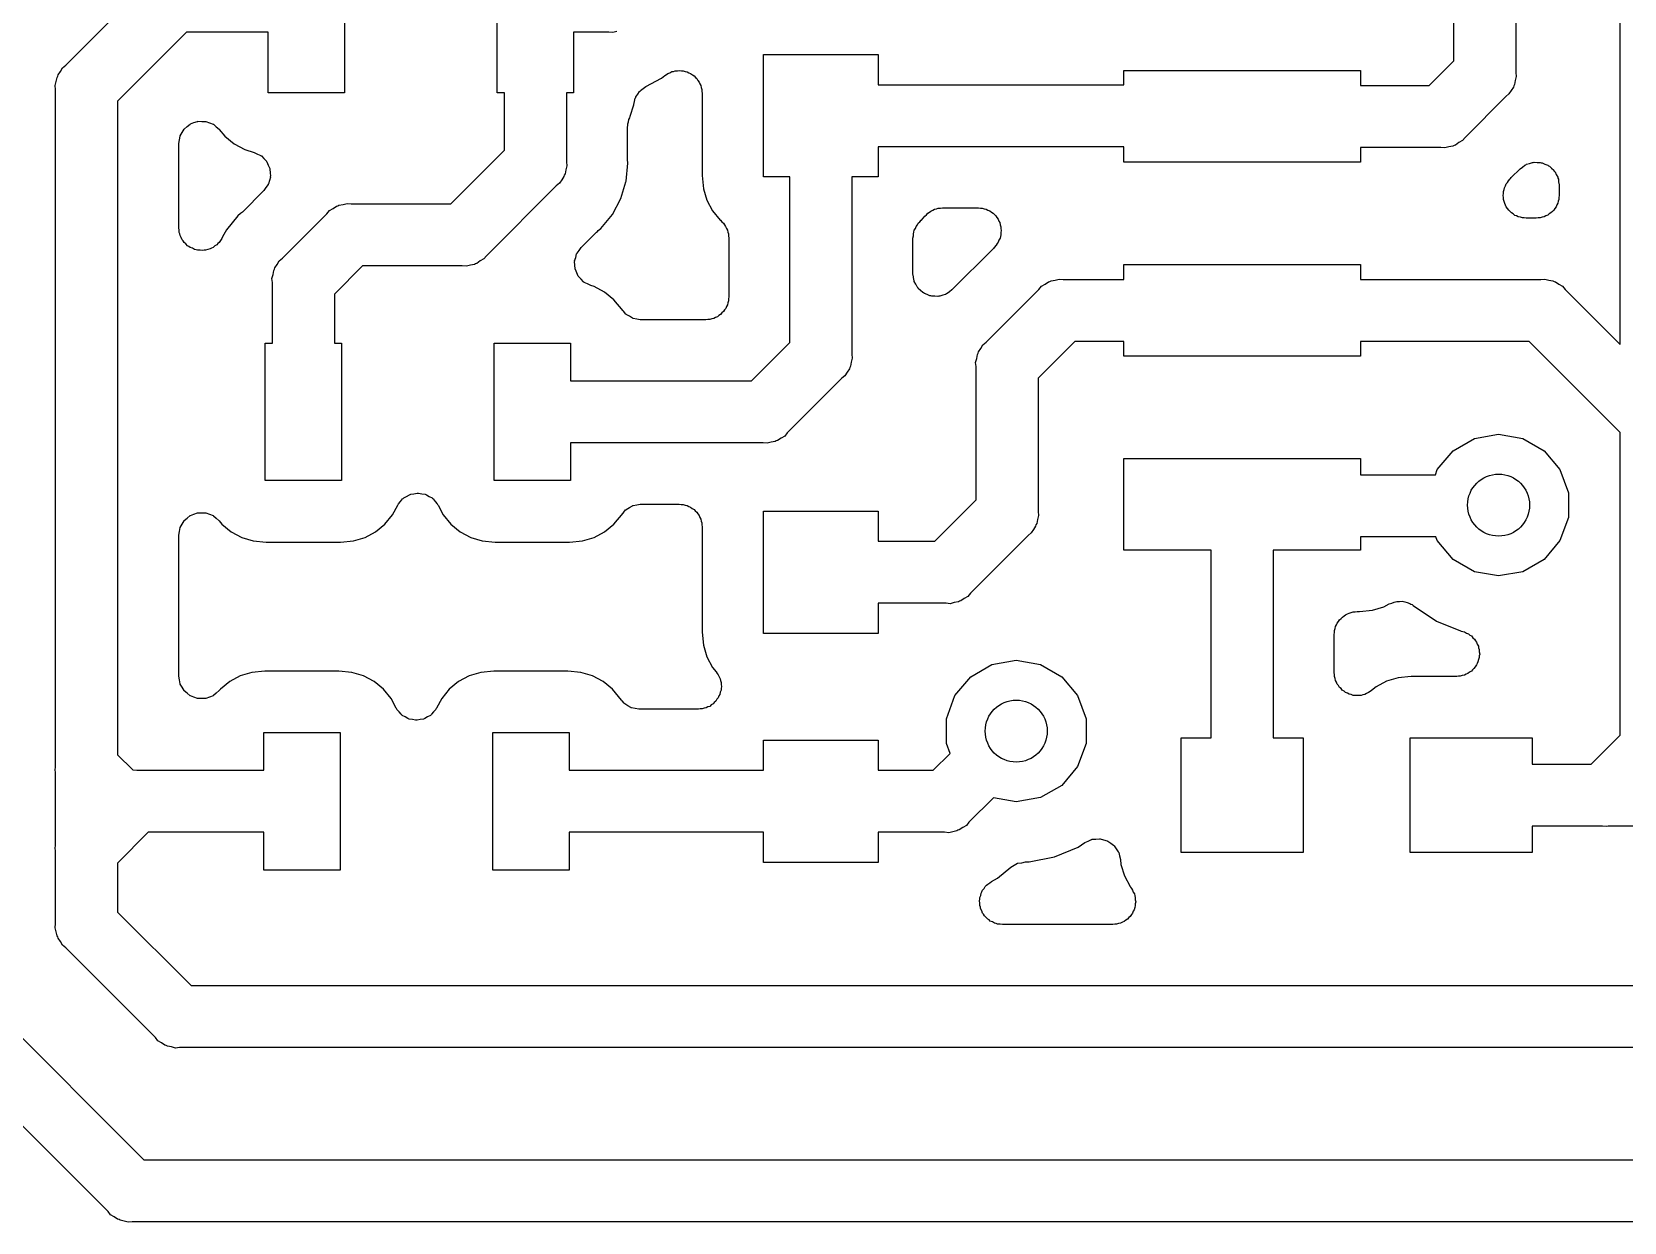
# Model space of a CAD drawing. Extents: x 91 to 190.2, y -113.9 to -59.9.
# Drawn here: x 146.44 to 156.87, y -104.11 to -96.31 of the extents above; entities that cross this region are included whole.
import ezdxf

# ---------------------------------------------------------------- set-up
doc = ezdxf.new("R2010")
doc.units = 0
doc.header["$MEASUREMENT"] = 0
doc.layers.add('BLACK', color=7, linetype='CONTINUOUS')

msp = doc.modelspace()

# ---------------------------------------------------------------- linework, layer by layer
at = {"layer": 'BLACK', "linetype": 'CONTINUOUS'}
for p, q in [((155.757, -96.5008), (155.757, -94.25)), ((156.163, -94.25), (156.163, -96.5761)), ((156.847, -98.3594), (156.847, -94.7389)), ((148.49, -95.81), (148.49, -96.71)), ((149.49, -96.71), (149.49, -95.81)), ((146.663, -96.53), (147.22, -95.9726)), ((147.454, -96.3132), (147.003, -96.7642)), ((147.99, -96.3132), (147.454, -96.3132)), ((147.99, -96.71), (147.99, -96.3132)), ((150.221, -96.3132), (149.99, -96.3132)), ((149.99, -96.3132), (149.99, -96.71)), ((150.248, -96.3155), (150.221, -96.3132)), ((150.274, -96.3086), (150.248, -96.3155)), ((151.235, -97.26), (151.235, -96.46)), ((151.235, -96.46), (151.985, -96.46)), ((151.985, -96.46), (151.985, -96.6568)), ((146.611, -96.6016), (146.613, -96.5928)), ((146.613, -96.5928), (146.628, -96.5707)), ((146.628, -96.5707), (146.642, -96.5474)), ((146.642, -96.5474), (146.663, -96.53)), ((150.587, -96.5972), (150.598, -96.5912)), ((150.598, -96.5912), (150.607, -96.5832)), ((150.607, -96.5832), (150.62, -96.5785)), ((150.62, -96.5785), (150.633, -96.5716)), ((150.633, -96.5716), (150.645, -96.5696)), ((150.645, -96.5696), (150.656, -96.5654)), ((150.656, -96.5654), (150.67, -96.5654)), ((150.67, -96.5654), (150.684, -96.5632)), ((150.684, -96.5632), (150.696, -96.5654)), ((150.696, -96.5654), (150.708, -96.5654)), ((150.708, -96.5654), (150.721, -96.5702)), ((150.721, -96.5702), (150.735, -96.5728)), ((150.735, -96.5728), (150.746, -96.579)), ((150.746, -96.579), (150.757, -96.5832)), ((150.757, -96.5832), (150.768, -96.5922)), ((150.768, -96.5922), (150.78, -96.5993)), ((153.595, -96.6568), (153.595, -96.565)), ((153.595, -96.565), (155.145, -96.565)), ((155.145, -96.565), (155.145, -96.6618)), ((155.596, -96.6618), (155.757, -96.5008)), ((156.163, -96.5761), (156.166, -96.603)), ((146.594, -96.662), (146.601, -96.636)), ((146.597, -96.6889), (146.594, -96.662)), ((146.597, -101.112), (146.597, -96.6889)), ((146.601, -96.636), (146.606, -96.6094)), ((146.606, -96.6094), (146.611, -96.6016)), ((150.422, -96.7016), (150.426, -96.6986)), ((150.426, -96.6986), (150.429, -96.6945)), ((150.429, -96.6945), (150.446, -96.6826)), ((150.446, -96.6826), (150.463, -96.6695)), ((150.463, -96.6695), (150.567, -96.614)), ((150.567, -96.614), (150.587, -96.5972)), ((150.78, -96.5993), (150.788, -96.6088)), ((150.788, -96.6088), (150.797, -96.6167)), ((150.797, -96.6167), (150.804, -96.6288)), ((150.804, -96.6288), (150.813, -96.6396)), ((150.813, -96.6396), (150.817, -96.6512)), ((150.817, -96.6512), (150.823, -96.6618)), ((150.823, -96.6618), (150.826, -96.6756)), ((150.826, -96.6756), (150.83, -96.6887)), ((150.83, -96.6887), (150.83, -96.701)), ((151.985, -96.6568), (153.595, -96.6568)), ((155.145, -96.6618), (155.596, -96.6618)), ((156.132, -96.6943), (156.118, -96.7176)), ((156.147, -96.6722), (156.132, -96.6943)), ((156.149, -96.6634), (156.147, -96.6722)), ((156.154, -96.6556), (156.149, -96.6634)), ((156.159, -96.629), (156.154, -96.6556)), ((156.166, -96.603), (156.159, -96.629)), ((147.003, -96.7642), (147.003, -101.046)), ((148.49, -96.71), (147.99, -96.71)), ((149.537, -96.71), (149.49, -96.71)), ((149.537, -97.0858), (149.537, -96.71)), ((149.99, -96.71), (149.943, -96.71)), ((149.943, -96.71), (149.943, -97.1611)), ((150.361, -96.8638), (150.384, -96.7884)), ((150.384, -96.7871), (150.39, -96.7666)), ((150.384, -96.7884), (150.384, -96.7871)), ((150.39, -96.7666), (150.394, -96.7459)), ((150.394, -96.7459), (150.397, -96.7417)), ((150.397, -96.7417), (150.398, -96.7369)), ((150.398, -96.7369), (150.411, -96.7196)), ((150.411, -96.7196), (150.422, -96.7016)), ((150.83, -96.701), (150.832, -96.7131)), ((150.832, -96.7131), (150.832, -97.2526)), ((156.097, -96.7349), (155.83, -97.0024)), ((156.118, -96.7176), (156.097, -96.7349)), ((147.48, -96.914), (147.503, -96.9056)), ((147.503, -96.9056), (147.527, -96.897)), ((147.527, -96.897), (147.528, -96.897)), ((147.528, -96.897), (147.529, -96.8967)), ((147.529, -96.8967), (147.554, -96.897)), ((147.554, -96.897), (147.579, -96.897)), ((147.579, -96.897), (147.58, -96.8973)), ((147.58, -96.8973), (147.581, -96.8973)), ((147.581, -96.8973), (147.604, -96.9062)), ((147.604, -96.9062), (147.628, -96.9148)), ((150.345, -96.9141), (150.35, -96.8993)), ((150.35, -96.8993), (150.352, -96.884)), ((150.352, -96.884), (150.358, -96.8748)), ((150.358, -96.8748), (150.361, -96.8646)), ((150.361, -96.8646), (150.361, -96.8638)), ((147.408, -97.0183), (147.412, -96.9934)), ((147.412, -96.9934), (147.413, -96.9927)), ((147.413, -96.9919), (147.426, -96.9702)), ((147.413, -96.9927), (147.413, -96.9919)), ((147.426, -96.9702), (147.438, -96.9483)), ((147.438, -96.9483), (147.439, -96.9478)), ((147.439, -96.9471), (147.459, -96.9311)), ((147.439, -96.9478), (147.439, -96.9471)), ((147.459, -96.9311), (147.478, -96.9148)), ((147.478, -96.9148), (147.479, -96.9145)), ((147.479, -96.9145), (147.48, -96.914)), ((147.628, -96.9148), (147.629, -96.9154)), ((147.629, -96.9154), (147.63, -96.9156)), ((147.63, -96.9156), (147.649, -96.9321)), ((147.649, -96.9321), (147.668, -96.9483)), ((147.668, -96.9483), (147.669, -96.949)), ((147.669, -96.949), (147.669, -96.9496)), ((147.669, -96.9496), (147.706, -96.9942)), ((147.706, -96.9942), (147.767, -97.0442)), ((150.343, -96.9353), (150.345, -96.9248)), ((150.343, -97.133), (150.343, -96.9353)), ((150.345, -96.9248), (150.345, -96.9141)), ((155.83, -97.0024), (155.813, -97.0231)), ((147.403, -97.0431), (147.408, -97.0183)), ((147.403, -97.0439), (147.403, -97.0431)), ((147.403, -97.0447), (147.403, -97.0439)), ((147.403, -97.5933), (147.403, -97.0447)), ((147.767, -97.0442), (147.836, -97.0813)), ((147.836, -97.0813), (147.898, -97.1002)), ((147.898, -97.1002), (147.919, -97.1109)), ((147.919, -97.1109), (147.941, -97.1208)), ((149.186, -97.4368), (149.537, -97.0858)), ((153.595, -97.0632), (151.985, -97.0632)), ((151.985, -97.0632), (151.985, -97.26)), ((153.595, -97.165), (153.595, -97.0632)), ((155.671, -97.0682), (155.145, -97.0682)), ((155.145, -97.0682), (155.145, -97.165)), ((155.698, -97.0705), (155.671, -97.0682)), ((155.724, -97.0636), (155.698, -97.0705)), ((155.751, -97.0589), (155.724, -97.0636)), ((155.758, -97.0544), (155.751, -97.0589)), ((155.767, -97.052), (155.758, -97.0544)), ((155.789, -97.0365), (155.767, -97.052)), ((155.813, -97.0231), (155.789, -97.0365)), ((147.941, -97.1208), (147.942, -97.1226)), ((147.942, -97.1226), (147.945, -97.1237)), ((147.945, -97.1237), (147.961, -97.141)), ((147.961, -97.141), (147.978, -97.1577)), ((147.978, -97.1577), (147.979, -97.1599)), ((147.979, -97.1599), (147.98, -97.1617)), ((147.98, -97.1617), (147.99, -97.1835)), ((147.99, -97.1835), (148, -97.2049)), ((148, -97.2049), (148, -97.2074)), ((148, -97.2074), (148.001, -97.2096)), ((148.001, -97.2096), (148.002, -97.2332)), ((149.939, -97.214), (149.934, -97.2406)), ((149.946, -97.188), (149.939, -97.214)), ((149.943, -97.1611), (149.946, -97.188)), ((150.334, -97.2882), (150.346, -97.17)), ((150.344, -97.1403), (150.343, -97.133)), ((150.344, -97.1477), (150.344, -97.1403)), ((150.346, -97.17), (150.344, -97.1477)), ((155.145, -97.165), (153.595, -97.165)), ((156.133, -97.2654), (156.191, -97.2073)), ((156.191, -97.2073), (156.207, -97.1961)), ((156.207, -97.1961), (156.222, -97.1835)), ((156.222, -97.1835), (156.228, -97.1812)), ((156.228, -97.1812), (156.233, -97.1774)), ((156.233, -97.1774), (156.252, -97.1724)), ((156.252, -97.1724), (156.271, -97.1657)), ((156.271, -97.1657), (156.277, -97.1657)), ((156.277, -97.1657), (156.284, -97.164)), ((156.284, -97.164), (156.303, -97.1657)), ((156.303, -97.1657), (156.323, -97.1657)), ((156.323, -97.1657), (156.329, -97.1679)), ((156.329, -97.1679), (156.336, -97.1685)), ((156.336, -97.1685), (156.353, -97.1768)), ((156.353, -97.1768), (156.372, -97.1835)), ((156.372, -97.1835), (156.377, -97.1877)), ((156.377, -97.1877), (156.383, -97.1905)), ((156.383, -97.1905), (156.397, -97.2044)), ((156.397, -97.2044), (156.412, -97.217)), ((156.412, -97.217), (156.415, -97.2227)), ((147.989, -97.3115), (147.974, -97.3304)), ((147.991, -97.3071), (147.989, -97.3091)), ((147.989, -97.3091), (147.989, -97.3115)), ((147.997, -97.2843), (147.991, -97.3071)), ((148.004, -97.2617), (147.997, -97.2843)), ((148.002, -97.2332), (148.004, -97.2568)), ((148.004, -97.2568), (148.003, -97.2592)), ((148.003, -97.2592), (148.004, -97.2617)), ((149.877, -97.3199), (149.42, -97.7774)), ((149.898, -97.3026), (149.877, -97.3199)), ((149.912, -97.2793), (149.898, -97.3026)), ((149.927, -97.2572), (149.912, -97.2793)), ((149.929, -97.2484), (149.927, -97.2572)), ((149.934, -97.2406), (149.929, -97.2484)), ((150.3, -97.4019), (150.333, -97.2925)), ((150.333, -97.2925), (150.334, -97.2882)), ((150.333, -97.2925), (150.333, -97.2925)), ((150.832, -97.2526), (150.841, -97.3384)), ((151.407, -97.26), (151.235, -97.26)), ((151.407, -98.3458), (151.407, -97.26)), ((151.985, -97.26), (151.813, -97.26)), ((151.813, -97.26), (151.813, -98.4211)), ((156.089, -97.332), (156.096, -97.3199)), ((156.096, -97.3199), (156.1, -97.3068)), ((156.1, -97.3068), (156.108, -97.2974)), ((156.108, -97.2974), (156.114, -97.2866)), ((156.114, -97.2866), (156.123, -97.2763)), ((156.123, -97.2763), (156.128, -97.2714)), ((156.128, -97.2714), (156.133, -97.2654)), ((156.415, -97.2227), (156.42, -97.2273)), ((156.42, -97.2273), (156.428, -97.2451)), ((156.428, -97.2451), (156.438, -97.2621)), ((156.438, -97.2621), (156.439, -97.2686)), ((156.439, -97.2686), (156.442, -97.2746)), ((156.442, -97.2746), (156.443, -97.2941)), ((156.443, -97.2941), (156.447, -97.3134)), ((156.447, -97.3134), (156.447, -97.3818)), ((147.961, -97.3498), (147.82, -97.4909)), ((147.974, -97.3304), (147.961, -97.3498)), ((150.244, -97.5067), (150.3, -97.4019)), ((150.841, -97.3384), (150.864, -97.4138)), ((150.864, -97.4138), (150.901, -97.4833)), ((156.08, -97.3834), (156.083, -97.3697)), ((156.083, -97.3955), (156.08, -97.3834)), ((156.083, -97.3558), (156.087, -97.3442)), ((156.083, -97.3697), (156.083, -97.3558)), ((156.083, -97.4078), (156.083, -97.3955)), ((156.087, -97.4209), (156.083, -97.4078)), ((156.087, -97.3442), (156.089, -97.332)), ((156.09, -97.4346), (156.087, -97.4209)), ((156.44, -97.4202), (156.438, -97.4331)), ((156.445, -97.4078), (156.44, -97.4202)), ((156.447, -97.3818), (156.445, -97.3947)), ((156.445, -97.3947), (156.445, -97.4078)), ((147.791, -97.515), (147.716, -97.6069)), ((147.809, -97.5008), (147.791, -97.515)), ((147.814, -97.4952), (147.809, -97.5008)), ((147.82, -97.4909), (147.814, -97.4952)), ((148.083, -97.7936), (148.374, -97.5026)), ((148.374, -97.5026), (148.391, -97.4819)), ((148.391, -97.4819), (148.414, -97.4685)), ((148.414, -97.4685), (148.436, -97.453)), ((148.436, -97.453), (148.445, -97.4506)), ((148.445, -97.4506), (148.453, -97.4461)), ((148.453, -97.4461), (148.48, -97.4414)), ((148.48, -97.4414), (148.506, -97.4345)), ((148.506, -97.4345), (148.532, -97.4368)), ((148.532, -97.4368), (149.186, -97.4368)), ((150.169, -97.5986), (150.244, -97.5067)), ((150.901, -97.4833), (150.951, -97.5442)), ((152.269, -97.5442), (152.291, -97.518)), ((152.291, -97.518), (152.301, -97.509)), ((152.301, -97.509), (152.31, -97.4983)), ((152.31, -97.4983), (152.321, -97.4921)), ((152.321, -97.4921), (152.33, -97.4841)), ((152.33, -97.4841), (152.343, -97.4792)), ((152.343, -97.4792), (152.355, -97.4722)), ((152.355, -97.4722), (152.367, -97.4701)), ((152.367, -97.4701), (152.379, -97.4658)), ((152.379, -97.4658), (152.393, -97.4656)), ((152.393, -97.4656), (152.407, -97.4632)), ((152.407, -97.4632), (152.642, -97.4632)), ((152.642, -97.4632), (152.655, -97.4653)), ((152.655, -97.4653), (152.667, -97.4652)), ((152.667, -97.4652), (152.68, -97.4698)), ((152.68, -97.4698), (152.694, -97.4722)), ((152.694, -97.4722), (152.704, -97.4784)), ((152.704, -97.4784), (152.716, -97.4825)), ((152.716, -97.4825), (152.727, -97.4913)), ((152.727, -97.4913), (152.739, -97.4983)), ((152.739, -97.4983), (152.747, -97.5077)), ((152.747, -97.5077), (152.756, -97.5155)), ((152.756, -97.5155), (152.763, -97.5275)), ((152.763, -97.5275), (152.772, -97.5382)), ((156.096, -97.4452), (156.09, -97.4346)), ((156.1, -97.4568), (156.096, -97.4452)), ((156.109, -97.4675), (156.1, -97.4568)), ((156.116, -97.4795), (156.109, -97.4675)), ((156.126, -97.4873), (156.116, -97.4795)), ((156.134, -97.4967), (156.126, -97.4873)), ((156.146, -97.5037), (156.134, -97.4967)), ((156.157, -97.5125), (156.146, -97.5037)), ((156.168, -97.5166), (156.157, -97.5125)), ((156.179, -97.5228), (156.168, -97.5166)), ((156.193, -97.5252), (156.179, -97.5228)), ((156.206, -97.5298), (156.193, -97.5252)), ((156.218, -97.5297), (156.206, -97.5298)), ((156.23, -97.5318), (156.218, -97.5297)), ((156.297, -97.5318), (156.23, -97.5318)), ((156.31, -97.5295), (156.297, -97.5318)), ((156.323, -97.5295), (156.31, -97.5295)), ((156.335, -97.525), (156.323, -97.5295)), ((156.348, -97.5228), (156.335, -97.525)), ((156.359, -97.5162), (156.348, -97.5228)), ((156.372, -97.5117), (156.359, -97.5162)), ((156.382, -97.5033), (156.372, -97.5117)), ((156.393, -97.4967), (156.382, -97.5033)), ((156.402, -97.4867), (156.393, -97.4967)), ((156.412, -97.4782), (156.402, -97.4867)), ((156.418, -97.4669), (156.412, -97.4782)), ((156.427, -97.4568), (156.418, -97.4669)), ((156.431, -97.4445), (156.427, -97.4568)), ((156.438, -97.4331), (156.431, -97.4445)), ((147.406, -97.6086), (147.403, -97.5933)), ((147.406, -97.6242), (147.406, -97.6086)), ((147.41, -97.6341), (147.406, -97.6242)), ((147.412, -97.6446), (147.41, -97.6341)), ((147.716, -97.6069), (147.691, -97.6531)), ((150.04, -97.7227), (150.14, -97.6227)), ((150.14, -97.6227), (150.146, -97.6184)), ((150.146, -97.6184), (150.151, -97.6128)), ((150.151, -97.6128), (150.169, -97.5986)), ((150.951, -97.5442), (150.952, -97.5452)), ((150.952, -97.5452), (150.961, -97.5557)), ((150.961, -97.5557), (150.972, -97.5647)), ((150.972, -97.5647), (150.978, -97.5754)), ((150.978, -97.5754), (150.986, -97.5847)), ((150.986, -97.5847), (150.991, -97.5978)), ((150.991, -97.5978), (150.998, -97.6098)), ((150.998, -97.6098), (151, -97.6219)), ((151, -97.6219), (151.004, -97.6335)), ((151.004, -97.6335), (151.004, -97.6474)), ((152.216, -97.6335), (152.22, -97.6219)), ((152.216, -97.6474), (152.216, -97.6335)), ((152.22, -97.6219), (152.222, -97.6098)), ((152.222, -97.6098), (152.229, -97.5978)), ((152.229, -97.5978), (152.234, -97.5847)), ((152.234, -97.5847), (152.242, -97.5754)), ((152.242, -97.5754), (152.248, -97.5647)), ((152.248, -97.5647), (152.259, -97.5557)), ((152.259, -97.5557), (152.268, -97.5452)), ((152.268, -97.5452), (152.269, -97.5442)), ((152.772, -97.5382), (152.777, -97.5498)), ((152.777, -97.5498), (152.783, -97.5604)), ((152.783, -97.5604), (152.785, -97.5741)), ((152.785, -97.5741), (152.79, -97.5872)), ((152.79, -97.5872), (152.79, -97.5995)), ((152.79, -97.5995), (152.792, -97.6116)), ((152.792, -97.6116), (152.79, -97.6253)), ((152.79, -97.6253), (152.79, -97.6392)), ((147.42, -97.6581), (147.412, -97.6446)), ((147.426, -97.6725), (147.42, -97.6581)), ((147.433, -97.6805), (147.426, -97.6725)), ((147.438, -97.6897), (147.433, -97.6805)), ((147.45, -97.6997), (147.438, -97.6897)), ((147.461, -97.7113), (147.45, -97.6997)), ((147.47, -97.7163), (147.461, -97.7113)), ((147.478, -97.7232), (147.47, -97.7163)), ((147.493, -97.7285), (147.478, -97.7232)), ((147.507, -97.7358), (147.493, -97.7285)), ((147.517, -97.7374), (147.507, -97.7358)), ((147.527, -97.741), (147.517, -97.7374)), ((147.543, -97.741), (147.527, -97.741)), ((147.558, -97.7432), (147.543, -97.741)), ((147.569, -97.741), (147.558, -97.7432)), ((147.579, -97.741), (147.569, -97.741)), ((147.594, -97.7357), (147.579, -97.741)), ((147.609, -97.7325), (147.594, -97.7357)), ((147.618, -97.7268), (147.609, -97.7325)), ((147.628, -97.7232), (147.618, -97.7268)), ((147.64, -97.7132), (147.628, -97.7232)), ((147.653, -97.705), (147.64, -97.7132)), ((147.66, -97.6966), (147.653, -97.705)), ((147.668, -97.6897), (147.66, -97.6966)), ((147.676, -97.6762), (147.668, -97.6897)), ((147.685, -97.664), (147.676, -97.6762)), ((147.691, -97.6531), (147.685, -97.664)), ((147.691, -97.6531), (147.691, -97.6531)), ((150.013, -97.761), (150.027, -97.7421)), ((150.027, -97.7421), (150.04, -97.7227)), ((151.004, -97.6474), (151.007, -97.6611)), ((151.007, -97.6611), (151.007, -98.0468)), ((152.213, -97.6611), (152.216, -97.6474)), ((152.213, -97.8952), (152.213, -97.6611)), ((152.736, -97.7346), (152.469, -98.0013)), ((152.74, -97.7286), (152.736, -97.7346)), ((152.746, -97.7237), (152.74, -97.7286)), ((152.758, -97.7084), (152.746, -97.7237)), ((152.764, -97.6976), (152.758, -97.7084)), ((152.772, -97.6882), (152.764, -97.6976)), ((152.777, -97.6751), (152.772, -97.6882)), ((152.784, -97.663), (152.777, -97.6751)), ((152.786, -97.6508), (152.784, -97.663)), ((152.79, -97.6392), (152.786, -97.6508)), ((148.033, -97.8564), (148.048, -97.8343)), ((148.048, -97.8343), (148.062, -97.811)), ((148.062, -97.811), (148.083, -97.7936)), ((148.608, -97.8432), (148.423, -98.0278)), ((149.261, -97.8432), (148.608, -97.8432)), ((149.288, -97.8455), (149.261, -97.8432)), ((149.314, -97.8386), (149.288, -97.8455)), ((149.341, -97.8339), (149.314, -97.8386)), ((149.348, -97.8294), (149.341, -97.8339)), ((149.357, -97.827), (149.348, -97.8294)), ((149.379, -97.8115), (149.357, -97.827)), ((149.403, -97.7981), (149.379, -97.8115)), ((149.42, -97.7774), (149.403, -97.7981)), ((149.997, -97.8108), (150.004, -97.7882)), ((149.998, -97.8133), (149.997, -97.8108)), ((149.997, -97.8157), (149.998, -97.8133)), ((149.999, -97.8392), (149.997, -97.8157)), ((150, -97.8628), (149.999, -97.8392)), ((150.004, -97.7882), (150.01, -97.7654)), ((150.01, -97.7654), (150.012, -97.7633)), ((150.012, -97.7633), (150.013, -97.761)), ((153.595, -97.9318), (153.595, -97.835)), ((153.595, -97.835), (155.145, -97.835)), ((155.145, -97.835), (155.145, -97.9318)), ((148.014, -97.9256), (148.021, -97.8996)), ((148.017, -97.9525), (148.014, -97.9256)), ((148.021, -97.8996), (148.026, -97.873)), ((148.026, -97.873), (148.031, -97.8652)), ((148.031, -97.8652), (148.033, -97.8564)), ((150.001, -97.8651), (150, -97.8628)), ((150.002, -97.8676), (150.001, -97.8651)), ((150.012, -97.889), (150.002, -97.8676)), ((150.021, -97.9107), (150.012, -97.889)), ((150.022, -97.9126), (150.021, -97.9107)), ((150.024, -97.9148), (150.022, -97.9126)), ((150.04, -97.9315), (150.024, -97.9148)), ((150.056, -97.9488), (150.04, -97.9315)), ((150.059, -97.9499), (150.056, -97.9488)), ((150.06, -97.9516), (150.059, -97.9499)), ((150.082, -97.9616), (150.06, -97.9516)), ((152.217, -97.9145), (152.213, -97.8952)), ((152.218, -97.934), (152.217, -97.9145)), ((152.221, -97.94), (152.218, -97.934)), ((152.222, -97.9465), (152.221, -97.94)), ((152.232, -97.9635), (152.222, -97.9465)), ((153.079, -97.9635), (153.101, -97.948)), ((153.101, -97.948), (153.11, -97.9456)), ((153.11, -97.9456), (153.118, -97.9411)), ((153.118, -97.9411), (153.145, -97.9364)), ((153.145, -97.9364), (153.171, -97.9295)), ((153.171, -97.9295), (153.197, -97.9318)), ((153.197, -97.9318), (153.595, -97.9318)), ((155.145, -97.9318), (156.326, -97.9318)), ((156.326, -97.9318), (156.353, -97.9295)), ((156.353, -97.9295), (156.379, -97.9364)), ((156.379, -97.9364), (156.406, -97.9411)), ((156.406, -97.9411), (156.413, -97.9456)), ((156.413, -97.9456), (156.422, -97.948)), ((156.422, -97.948), (156.444, -97.9635)), ((148.017, -98.35), (148.017, -97.9525)), ((148.423, -98.0278), (148.423, -98.35)), ((150.103, -97.9723), (150.082, -97.9616)), ((150.124, -97.9787), (150.103, -97.9723)), ((150.193, -98.0158), (150.124, -97.9787)), ((150.254, -98.0658), (150.193, -98.0158)), ((151.007, -98.0468), (151.005, -98.0597)), ((152.24, -97.9813), (152.232, -97.9635)), ((152.245, -97.9859), (152.24, -97.9813)), ((152.248, -97.9916), (152.245, -97.9859)), ((152.263, -98.0042), (152.248, -97.9916)), ((152.277, -98.0181), (152.263, -98.0042)), ((152.283, -98.0209), (152.277, -98.0181)), ((152.288, -98.0251), (152.283, -98.0209)), ((152.307, -98.0318), (152.288, -98.0251)), ((152.324, -98.0401), (152.307, -98.0318)), ((152.331, -98.0407), (152.324, -98.0401)), ((152.337, -98.0429), (152.331, -98.0407)), ((152.357, -98.0429), (152.337, -98.0429)), ((152.376, -98.0446), (152.357, -98.0429)), ((152.383, -98.0429), (152.376, -98.0446)), ((152.389, -98.0429), (152.383, -98.0429)), ((152.408, -98.0362), (152.389, -98.0429)), ((152.427, -98.0312), (152.408, -98.0362)), ((152.432, -98.0274), (152.427, -98.0312)), ((152.438, -98.0251), (152.432, -98.0274)), ((152.453, -98.0125), (152.438, -98.0251)), ((152.469, -98.0013), (152.453, -98.0125)), ((152.693, -98.3436), (153.039, -97.9976)), ((153.039, -97.9976), (153.056, -97.9769)), ((153.056, -97.9769), (153.079, -97.9635)), ((156.444, -97.9635), (156.468, -97.9769)), ((156.468, -97.9769), (156.485, -97.9976)), ((156.485, -97.9976), (156.847, -98.3594)), ((150.314, -98.1381), (150.254, -98.0658)), ((150.319, -98.1431), (150.314, -98.1381)), ((150.331, -98.1585), (150.319, -98.1431)), ((150.334, -98.1598), (150.331, -98.1585)), ((150.335, -98.1617), (150.334, -98.1598)), ((150.962, -98.1517), (150.953, -98.1617)), ((150.972, -98.1432), (150.962, -98.1517)), ((150.978, -98.1319), (150.972, -98.1432)), ((150.987, -98.1218), (150.978, -98.1319)), ((150.991, -98.1095), (150.987, -98.1218)), ((150.998, -98.0981), (150.991, -98.1095)), ((151, -98.0852), (150.998, -98.0981)), ((151.005, -98.0728), (151, -98.0852)), ((151.005, -98.0597), (151.005, -98.0728)), ((150.356, -98.1735), (150.335, -98.1617)), ((150.376, -98.186), (150.356, -98.1735)), ((150.378, -98.1865), (150.376, -98.186)), ((150.38, -98.1878), (150.378, -98.1865)), ((150.404, -98.1919), (150.38, -98.1878)), ((150.427, -98.1967), (150.404, -98.1919)), ((150.429, -98.1964), (150.427, -98.1967)), ((150.432, -98.1968), (150.429, -98.1964)), ((150.857, -98.1968), (150.432, -98.1968)), ((150.87, -98.1945), (150.857, -98.1968)), ((150.883, -98.1945), (150.87, -98.1945)), ((150.895, -98.19), (150.883, -98.1945)), ((150.908, -98.1878), (150.895, -98.19)), ((150.919, -98.1812), (150.908, -98.1878)), ((150.932, -98.1767), (150.919, -98.1812)), ((150.942, -98.1683), (150.932, -98.1767)), ((150.953, -98.1617), (150.942, -98.1683)), ((147.97, -99.25), (147.97, -98.35)), ((147.97, -98.35), (148.017, -98.35)), ((148.423, -98.35), (148.47, -98.35)), ((148.47, -98.35), (148.47, -99.25)), ((149.47, -99.25), (149.47, -98.35)), ((149.47, -98.35), (149.97, -98.35)), ((149.97, -98.35), (149.97, -98.5968)), ((151.156, -98.5968), (151.407, -98.3458)), ((152.658, -98.3843), (152.672, -98.361)), ((152.672, -98.361), (152.693, -98.3436)), ((153.273, -98.3382), (153.033, -98.5778)), ((153.595, -98.3382), (153.273, -98.3382)), ((153.595, -98.435), (153.595, -98.3382)), ((156.251, -98.3382), (155.145, -98.3382)), ((155.145, -98.3382), (155.145, -98.435)), ((156.847, -98.9342), (156.251, -98.3382)), ((151.816, -98.448), (151.809, -98.474)), ((151.813, -98.4211), (151.816, -98.448)), ((152.624, -98.4756), (152.631, -98.4496)), ((152.631, -98.4496), (152.636, -98.423)), ((152.636, -98.423), (152.641, -98.4152)), ((152.641, -98.4152), (152.643, -98.4064)), ((152.643, -98.4064), (152.658, -98.3843)), ((155.145, -98.435), (153.595, -98.435)), ((151.768, -98.5626), (151.747, -98.5799)), ((151.782, -98.5393), (151.768, -98.5626)), ((151.797, -98.5172), (151.782, -98.5393)), ((151.799, -98.5084), (151.797, -98.5172)), ((151.804, -98.5006), (151.799, -98.5084)), ((151.809, -98.474), (151.804, -98.5006)), ((152.627, -98.5025), (152.624, -98.4756)), ((152.627, -99.3758), (152.627, -98.5025)), ((149.97, -98.5968), (151.156, -98.5968)), ((151.747, -98.5799), (151.39, -98.9374)), ((153.033, -98.5778), (153.033, -99.4511)), ((151.311, -98.9939), (151.284, -98.9986)), ((151.318, -98.9894), (151.311, -98.9939)), ((151.327, -98.987), (151.318, -98.9894)), ((151.349, -98.9715), (151.327, -98.987)), ((151.373, -98.9581), (151.349, -98.9715)), ((151.39, -98.9374), (151.373, -98.9581)), ((155.752, -99.0544), (155.891, -98.9737)), ((155.891, -98.9737), (156.05, -98.9457)), ((156.05, -98.9457), (156.209, -98.9737)), ((156.209, -98.9737), (156.348, -99.0544)), ((156.847, -100.916), (156.847, -98.9342)), ((151.231, -99.0032), (149.97, -99.0032)), ((149.97, -99.0032), (149.97, -99.25)), ((151.258, -99.0055), (151.231, -99.0032)), ((151.284, -98.9986), (151.258, -99.0055)), ((155.648, -99.1779), (155.752, -99.0544)), ((156.348, -99.0544), (156.452, -99.1779)), ((153.595, -99.705), (153.595, -99.105)), ((153.595, -99.105), (155.145, -99.105)), ((155.145, -99.105), (155.145, -99.2119)), ((155.636, -99.2119), (155.648, -99.1779)), ((156.452, -99.1779), (156.507, -99.3294)), ((148.47, -99.25), (147.97, -99.25)), ((149.97, -99.25), (149.47, -99.25)), ((155.145, -99.2119), (155.636, -99.2119)), ((148.804, -99.4733), (148.838, -99.4106)), ((148.838, -99.4106), (148.841, -99.4067)), ((148.841, -99.4067), (148.843, -99.4021)), ((148.843, -99.4021), (148.857, -99.3863)), ((148.857, -99.3863), (148.87, -99.3696)), ((148.87, -99.3696), (148.874, -99.367)), ((148.874, -99.367), (148.877, -99.3633)), ((148.877, -99.3633), (148.896, -99.3533)), ((148.896, -99.3533), (148.914, -99.3421)), ((148.914, -99.3421), (148.919, -99.3411)), ((148.919, -99.3411), (148.923, -99.3388)), ((148.923, -99.3388), (148.944, -99.3358)), ((148.944, -99.3358), (148.965, -99.3314)), ((148.965, -99.3314), (148.97, -99.3321)), ((148.97, -99.3321), (148.975, -99.3314)), ((148.975, -99.3314), (148.996, -99.3358)), ((148.996, -99.3358), (149.017, -99.3388)), ((149.017, -99.3388), (149.021, -99.3411)), ((149.021, -99.3411), (149.026, -99.3421)), ((149.026, -99.3421), (149.044, -99.3533)), ((149.044, -99.3533), (149.063, -99.3633)), ((149.063, -99.3633), (149.066, -99.367)), ((149.066, -99.367), (149.07, -99.3696)), ((149.07, -99.3696), (149.083, -99.3863)), ((149.083, -99.3863), (149.097, -99.4021)), ((149.097, -99.4021), (149.099, -99.4067)), ((149.099, -99.4067), (149.102, -99.4106)), ((149.102, -99.4106), (149.136, -99.4733)), ((150.38, -99.4122), (150.404, -99.4081)), ((150.404, -99.4081), (150.427, -99.4033)), ((150.427, -99.4033), (150.429, -99.4036)), ((150.429, -99.4036), (150.432, -99.4032)), ((150.432, -99.4032), (150.682, -99.4032)), ((150.682, -99.4032), (150.695, -99.4055)), ((150.695, -99.4055), (150.708, -99.4055)), ((150.708, -99.4055), (150.721, -99.41)), ((150.721, -99.41), (150.734, -99.4122)), ((152.356, -99.6468), (152.627, -99.3758)), ((156.507, -99.3294), (156.507, -99.4906)), ((147.426, -99.5346), (147.438, -99.5127)), ((147.438, -99.5127), (147.439, -99.5121)), ((147.439, -99.5114), (147.459, -99.4954)), ((147.439, -99.5121), (147.439, -99.5114)), ((147.459, -99.4954), (147.478, -99.4792)), ((147.478, -99.4792), (147.479, -99.4789)), ((147.479, -99.4789), (147.48, -99.4784)), ((147.48, -99.4784), (147.503, -99.47)), ((147.503, -99.47), (147.527, -99.4614)), ((147.527, -99.4614), (147.528, -99.4614)), ((147.528, -99.4614), (147.529, -99.4611)), ((147.529, -99.4611), (147.554, -99.4614)), ((147.554, -99.4614), (147.579, -99.4614)), ((147.579, -99.4614), (147.58, -99.4617)), ((147.58, -99.4617), (147.581, -99.4617)), ((147.581, -99.4617), (147.604, -99.4706)), ((147.604, -99.4706), (147.628, -99.4792)), ((147.628, -99.4792), (147.629, -99.4797)), ((147.629, -99.4797), (147.63, -99.48)), ((147.63, -99.48), (147.649, -99.4964)), ((147.649, -99.4964), (147.668, -99.5127)), ((147.668, -99.5127), (147.669, -99.5134)), ((147.669, -99.5134), (147.669, -99.5139)), ((147.669, -99.5139), (147.686, -99.5342)), ((148.754, -99.5342), (148.804, -99.4733)), ((149.136, -99.4733), (149.186, -99.5342)), ((150.254, -99.5342), (150.314, -99.4619)), ((150.314, -99.4619), (150.319, -99.4569)), ((150.319, -99.4569), (150.331, -99.4415)), ((150.331, -99.4415), (150.334, -99.4402)), ((150.334, -99.4402), (150.335, -99.4383)), ((150.335, -99.4383), (150.356, -99.4265)), ((150.356, -99.4265), (150.376, -99.414)), ((150.376, -99.414), (150.378, -99.4135)), ((150.378, -99.4135), (150.38, -99.4122)), ((150.734, -99.4122), (150.745, -99.4188)), ((150.745, -99.4188), (150.757, -99.4233)), ((150.757, -99.4233), (150.767, -99.4317)), ((150.767, -99.4317), (150.779, -99.4383)), ((150.779, -99.4383), (150.787, -99.4483)), ((150.787, -99.4483), (150.797, -99.4568)), ((150.797, -99.4568), (150.804, -99.4681)), ((150.804, -99.4681), (150.812, -99.4782)), ((150.812, -99.4782), (150.817, -99.4905)), ((150.817, -99.4905), (150.823, -99.5019)), ((150.823, -99.5019), (150.826, -99.5148)), ((150.826, -99.5148), (150.83, -99.5272)), ((151.235, -100.25), (151.235, -99.45)), ((151.235, -99.45), (151.985, -99.45)), ((151.985, -99.45), (151.985, -99.6468)), ((153.029, -99.504), (153.024, -99.5306)), ((153.036, -99.478), (153.029, -99.504)), ((153.033, -99.4511), (153.036, -99.478)), ((156.507, -99.4906), (156.452, -99.6421)), ((147.403, -99.6075), (147.408, -99.5827)), ((147.403, -99.6083), (147.403, -99.6075)), ((147.403, -99.6091), (147.403, -99.6083)), ((147.403, -100.529), (147.403, -99.6091)), ((147.408, -99.5827), (147.412, -99.5578)), ((147.412, -99.5578), (147.413, -99.5571)), ((147.413, -99.5563), (147.426, -99.5346)), ((147.413, -99.5571), (147.413, -99.5563)), ((147.686, -99.5342), (147.747, -99.5842)), ((147.747, -99.5842), (147.816, -99.6213)), ((148.624, -99.6213), (148.693, -99.5842)), ((148.693, -99.5842), (148.754, -99.5342)), ((149.186, -99.5342), (149.247, -99.5842)), ((149.247, -99.5842), (149.316, -99.6213)), ((150.124, -99.6213), (150.193, -99.5842)), ((150.193, -99.5842), (150.254, -99.5342)), ((150.83, -99.5272), (150.83, -99.5403)), ((150.83, -99.5403), (150.832, -99.5532)), ((150.832, -99.5532), (150.832, -100.243)), ((152.967, -99.6099), (152.59, -99.9874)), ((152.988, -99.5926), (152.967, -99.6099)), ((153.002, -99.5693), (152.988, -99.5926)), ((153.017, -99.5472), (153.002, -99.5693)), ((153.019, -99.5384), (153.017, -99.5472)), ((153.024, -99.5306), (153.019, -99.5384)), ((155.639, -99.6183), (155.145, -99.6183)), ((155.145, -99.6183), (155.145, -99.705)), ((155.648, -99.6421), (155.639, -99.6183)), ((147.816, -99.6213), (147.892, -99.6442)), ((147.892, -99.6442), (147.977, -99.6527)), ((147.977, -99.6527), (148.463, -99.6527)), ((148.463, -99.6527), (148.548, -99.6442)), ((148.548, -99.6442), (148.624, -99.6213)), ((149.316, -99.6213), (149.392, -99.6442)), ((149.392, -99.6442), (149.477, -99.6527)), ((149.477, -99.6527), (149.963, -99.6527)), ((149.963, -99.6527), (150.048, -99.6442)), ((150.048, -99.6442), (150.124, -99.6213)), ((151.985, -99.6468), (152.356, -99.6468)), ((154.167, -99.705), (153.595, -99.705)), ((154.167, -100.935), (154.167, -99.705)), ((155.145, -99.705), (154.573, -99.705)), ((154.573, -99.705), (154.573, -100.935)), ((155.752, -99.7656), (155.648, -99.6421)), ((156.452, -99.6421), (156.348, -99.7656)), ((155.891, -99.8463), (155.752, -99.7656)), ((156.348, -99.7656), (156.209, -99.8463)), ((156.05, -99.8743), (155.891, -99.8463)), ((156.209, -99.8463), (156.05, -99.8743)), ((152.527, -100.037), (152.518, -100.039)), ((152.549, -100.022), (152.527, -100.037)), ((152.573, -100.008), (152.549, -100.022)), ((152.59, -99.9874), (152.573, -100.008)), ((152.431, -100.053), (151.985, -100.053)), ((151.985, -100.053), (151.985, -100.25)), ((152.458, -100.056), (152.431, -100.053)), ((152.484, -100.049), (152.458, -100.056)), ((152.511, -100.044), (152.484, -100.049)), ((152.518, -100.039), (152.511, -100.044)), ((155.027, -100.143), (155.038, -100.136)), ((155.038, -100.136), (155.048, -100.128)), ((155.048, -100.128), (155.061, -100.123)), ((155.061, -100.123), (155.072, -100.117)), ((155.072, -100.117), (155.085, -100.114)), ((155.085, -100.114), (155.097, -100.11)), ((155.097, -100.11), (155.11, -100.11)), ((155.11, -100.11), (155.123, -100.108)), ((155.123, -100.108), (155.138, -100.108)), ((155.138, -100.108), (155.223, -100.099)), ((155.223, -100.099), (155.299, -100.076)), ((155.299, -100.076), (155.334, -100.057)), ((155.334, -100.057), (155.351, -100.052)), ((155.351, -100.052), (155.366, -100.045)), ((155.366, -100.045), (155.375, -100.044)), ((155.375, -100.044), (155.384, -100.041)), ((155.384, -100.041), (155.401, -100.042)), ((155.401, -100.042), (155.418, -100.04)), ((155.418, -100.04), (155.427, -100.042)), ((155.427, -100.042), (155.436, -100.043)), ((155.436, -100.043), (155.452, -100.049)), ((155.452, -100.049), (155.469, -100.054)), ((155.469, -100.054), (155.476, -100.059)), ((155.476, -100.059), (155.484, -100.062)), ((155.484, -100.062), (155.49, -100.067)), ((155.49, -100.067), (155.491, -100.068)), ((155.491, -100.068), (155.644, -100.17)), ((150.832, -100.243), (150.841, -100.328)), ((154.973, -100.258), (154.975, -100.245)), ((154.975, -100.232), (154.98, -100.219)), ((154.975, -100.245), (154.975, -100.232)), ((154.98, -100.219), (154.982, -100.206)), ((154.982, -100.206), (154.989, -100.195)), ((154.989, -100.195), (154.993, -100.183)), ((154.993, -100.183), (155.002, -100.173)), ((155.002, -100.173), (155.008, -100.161)), ((155.008, -100.161), (155.018, -100.153)), ((155.018, -100.153), (155.027, -100.143)), ((155.644, -100.17), (155.8, -100.234)), ((155.8, -100.234), (155.805, -100.235)), ((155.805, -100.235), (155.816, -100.239)), ((155.816, -100.239), (155.827, -100.241)), ((155.827, -100.241), (155.84, -100.249)), ((150.841, -100.328), (150.864, -100.404)), ((151.985, -100.25), (151.235, -100.25)), ((154.973, -100.508), (154.973, -100.258)), ((155.84, -100.249), (155.853, -100.254)), ((155.853, -100.254), (155.862, -100.262)), ((155.862, -100.262), (155.872, -100.267)), ((155.872, -100.267), (155.881, -100.279)), ((155.881, -100.279), (155.893, -100.288)), ((155.893, -100.288), (155.898, -100.299)), ((155.898, -100.299), (155.905, -100.307)), ((155.905, -100.307), (155.91, -100.321)), ((155.91, -100.321), (155.918, -100.334)), ((155.918, -100.334), (155.919, -100.345)), ((155.919, -100.345), (155.923, -100.356)), ((150.864, -100.404), (150.901, -100.473)), ((152.592, -100.534), (152.731, -100.454)), ((152.731, -100.454), (152.89, -100.426)), ((152.89, -100.426), (153.049, -100.454)), ((153.049, -100.454), (153.188, -100.534)), ((155.909, -100.447), (155.905, -100.457)), ((155.915, -100.437), (155.909, -100.447)), ((155.918, -100.422), (155.915, -100.437)), ((155.923, -100.408), (155.918, -100.422)), ((155.923, -100.356), (155.923, -100.371)), ((155.923, -100.371), (155.926, -100.386)), ((155.926, -100.386), (155.923, -100.397)), ((155.923, -100.397), (155.923, -100.408)), ((147.403, -100.53), (147.403, -100.529)), ((147.408, -100.555), (147.403, -100.53)), ((147.403, -100.53), (147.403, -100.53)), ((147.412, -100.58), (147.408, -100.555)), ((147.806, -100.529), (147.737, -100.566)), ((147.882, -100.506), (147.806, -100.529)), ((147.967, -100.497), (147.882, -100.506)), ((148.453, -100.497), (147.967, -100.497)), ((148.538, -100.506), (148.453, -100.497)), ((148.614, -100.529), (148.538, -100.506)), ((148.683, -100.566), (148.614, -100.529)), ((149.306, -100.529), (149.237, -100.566)), ((149.382, -100.506), (149.306, -100.529)), ((149.467, -100.497), (149.382, -100.506)), ((149.953, -100.497), (149.467, -100.497)), ((150.038, -100.506), (149.953, -100.497)), ((150.114, -100.529), (150.038, -100.506)), ((150.183, -100.566), (150.114, -100.529)), ((150.901, -100.473), (150.924, -100.502)), ((150.924, -100.502), (150.93, -100.512)), ((150.93, -100.512), (150.938, -100.522)), ((150.938, -100.522), (150.943, -100.535)), ((150.943, -100.535), (150.95, -100.547)), ((150.95, -100.547), (150.952, -100.559)), ((150.952, -100.559), (150.956, -100.571)), ((152.488, -100.658), (152.592, -100.534)), ((153.188, -100.534), (153.292, -100.658)), ((154.975, -100.52), (154.973, -100.508)), ((154.975, -100.533), (154.975, -100.52)), ((154.98, -100.546), (154.975, -100.533)), ((154.982, -100.559), (154.98, -100.546)), ((154.988, -100.57), (154.982, -100.559)), ((155.392, -100.541), (155.316, -100.564)), ((155.477, -100.532), (155.392, -100.541)), ((155.776, -100.532), (155.477, -100.532)), ((155.787, -100.53), (155.776, -100.532)), ((155.798, -100.531), (155.787, -100.53)), ((155.812, -100.526), (155.798, -100.531)), ((155.827, -100.523), (155.812, -100.526)), ((155.837, -100.518), (155.827, -100.523)), ((155.848, -100.514), (155.837, -100.518)), ((155.859, -100.505), (155.848, -100.514)), ((155.872, -100.497), (155.859, -100.505)), ((155.879, -100.488), (155.872, -100.497)), ((155.888, -100.481), (155.879, -100.488)), ((155.896, -100.469), (155.888, -100.481)), ((155.905, -100.457), (155.896, -100.469)), ((147.413, -100.581), (147.412, -100.58)), ((147.413, -100.582), (147.413, -100.581)), ((147.426, -100.603), (147.413, -100.582)), ((147.438, -100.625), (147.426, -100.603)), ((147.439, -100.626), (147.438, -100.625)), ((147.459, -100.642), (147.439, -100.626)), ((147.439, -100.626), (147.439, -100.626)), ((147.478, -100.659), (147.459, -100.642)), ((147.479, -100.659), (147.478, -100.659)), ((147.48, -100.659), (147.479, -100.659)), ((147.503, -100.668), (147.48, -100.659)), ((147.628, -100.659), (147.604, -100.667)), ((147.629, -100.658), (147.628, -100.659)), ((147.63, -100.658), (147.629, -100.658)), ((147.649, -100.641), (147.63, -100.658)), ((147.668, -100.625), (147.649, -100.641)), ((147.669, -100.624), (147.668, -100.625)), ((147.676, -100.616), (147.669, -100.624)), ((147.669, -100.624), (147.669, -100.624)), ((147.737, -100.566), (147.676, -100.616)), ((148.744, -100.616), (148.683, -100.566)), ((148.794, -100.677), (148.744, -100.616)), ((149.176, -100.616), (149.126, -100.677)), ((149.237, -100.566), (149.176, -100.616)), ((150.244, -100.616), (150.183, -100.566)), ((150.304, -100.688), (150.244, -100.616)), ((150.942, -100.66), (150.938, -100.672)), ((150.948, -100.65), (150.942, -100.66)), ((150.951, -100.636), (150.948, -100.65)), ((150.956, -100.623), (150.951, -100.636)), ((150.956, -100.571), (150.956, -100.585)), ((150.956, -100.585), (150.958, -100.598)), ((150.958, -100.598), (150.956, -100.611)), ((150.956, -100.611), (150.956, -100.623)), ((152.433, -100.809), (152.488, -100.658)), ((153.292, -100.658), (153.347, -100.809)), ((154.992, -100.582), (154.988, -100.57)), ((155.001, -100.592), (154.992, -100.582)), ((155.008, -100.605), (155.001, -100.592)), ((155.018, -100.612), (155.008, -100.605)), ((155.026, -100.622), (155.018, -100.612)), ((155.038, -100.629), (155.026, -100.622)), ((155.048, -100.638), (155.038, -100.629)), ((155.06, -100.642), (155.048, -100.638)), ((155.07, -100.648), (155.06, -100.642)), ((155.084, -100.651), (155.07, -100.648)), ((155.097, -100.656), (155.084, -100.651)), ((155.109, -100.656), (155.097, -100.656)), ((155.122, -100.658), (155.109, -100.656)), ((155.135, -100.656), (155.122, -100.658)), ((155.149, -100.656), (155.135, -100.656)), ((155.161, -100.652), (155.149, -100.656)), ((155.173, -100.65), (155.161, -100.652)), ((155.185, -100.643), (155.173, -100.65)), ((155.198, -100.638), (155.185, -100.643)), ((155.208, -100.63), (155.198, -100.638)), ((155.218, -100.624), (155.208, -100.63)), ((155.247, -100.601), (155.218, -100.624)), ((155.316, -100.564), (155.247, -100.601)), ((147.527, -100.676), (147.503, -100.668)), ((147.528, -100.676), (147.527, -100.676)), ((147.529, -100.677), (147.528, -100.676)), ((147.554, -100.676), (147.529, -100.677)), ((147.579, -100.676), (147.554, -100.676)), ((147.58, -100.676), (147.579, -100.676)), ((147.581, -100.676), (147.58, -100.676)), ((147.604, -100.667), (147.581, -100.676)), ((148.828, -100.739), (148.794, -100.677)), ((148.831, -100.743), (148.828, -100.739)), ((148.833, -100.748), (148.831, -100.743)), ((148.847, -100.764), (148.833, -100.748)), ((148.86, -100.78), (148.847, -100.764)), ((149.073, -100.764), (149.06, -100.78)), ((149.087, -100.748), (149.073, -100.764)), ((149.089, -100.743), (149.087, -100.748)), ((149.092, -100.739), (149.089, -100.743)), ((149.126, -100.677), (149.092, -100.739)), ((150.309, -100.693), (150.304, -100.688)), ((150.321, -100.708), (150.309, -100.693)), ((150.324, -100.71), (150.321, -100.708)), ((150.325, -100.712), (150.324, -100.71)), ((150.346, -100.724), (150.325, -100.712)), ((150.366, -100.736), (150.346, -100.724)), ((150.368, -100.737), (150.366, -100.736)), ((150.37, -100.738), (150.368, -100.737)), ((150.394, -100.742), (150.37, -100.738)), ((150.417, -100.747), (150.394, -100.742)), ((150.419, -100.746), (150.417, -100.747)), ((150.422, -100.747), (150.419, -100.746)), ((150.808, -100.747), (150.422, -100.747)), ((150.82, -100.745), (150.808, -100.747)), ((150.833, -100.745), (150.82, -100.745)), ((150.846, -100.74), (150.833, -100.745)), ((150.859, -100.738), (150.846, -100.74)), ((150.87, -100.732), (150.859, -100.738)), ((150.882, -100.728), (150.87, -100.732)), ((150.892, -100.719), (150.882, -100.728)), ((150.905, -100.712), (150.892, -100.719)), ((150.912, -100.702), (150.905, -100.712)), ((150.922, -100.694), (150.912, -100.702)), ((150.929, -100.682), (150.922, -100.694)), ((150.938, -100.672), (150.929, -100.682)), ((148.864, -100.783), (148.86, -100.78)), ((148.867, -100.787), (148.864, -100.783)), ((148.886, -100.797), (148.867, -100.787)), ((148.904, -100.808), (148.886, -100.797)), ((148.909, -100.809), (148.904, -100.808)), ((148.913, -100.811), (148.909, -100.809)), ((148.934, -100.814), (148.913, -100.811)), ((148.955, -100.819), (148.934, -100.814)), ((148.96, -100.818), (148.955, -100.819)), ((148.965, -100.819), (148.96, -100.818)), ((148.986, -100.814), (148.965, -100.819)), ((149.007, -100.811), (148.986, -100.814)), ((149.011, -100.809), (149.007, -100.811)), ((149.016, -100.808), (149.011, -100.809)), ((149.034, -100.797), (149.016, -100.808)), ((149.053, -100.787), (149.034, -100.797)), ((149.056, -100.783), (149.053, -100.787)), ((149.06, -100.78), (149.056, -100.783)), ((152.433, -100.971), (152.433, -100.809)), ((153.347, -100.809), (153.347, -100.971)), ((147.96, -100.9), (148.46, -100.9)), ((147.96, -101.147), (147.96, -100.9)), ((148.46, -100.9), (148.46, -101.8)), ((149.46, -101.8), (149.46, -100.9)), ((149.46, -100.9), (149.96, -100.9)), ((149.96, -100.9), (149.96, -101.147)), ((151.235, -101.147), (151.235, -100.95)), ((151.235, -100.95), (151.985, -100.95)), ((151.985, -100.95), (151.985, -101.147)), ((152.457, -101.036), (152.433, -100.971)), ((153.347, -100.971), (153.292, -101.122)), ((153.97, -101.685), (153.97, -100.935)), ((153.97, -100.935), (154.167, -100.935)), ((154.573, -100.935), (154.77, -100.935)), ((154.77, -100.935), (154.77, -101.685)), ((155.47, -101.685), (155.47, -100.935)), ((155.47, -100.935), (156.27, -100.935)), ((156.27, -100.935), (156.27, -101.107)), ((156.656, -101.107), (156.847, -100.916)), ((147.003, -101.046), (147.102, -101.144)), ((152.346, -101.147), (152.457, -101.036)), ((146.594, -101.148), (146.597, -101.121)), ((146.597, -101.157), (146.594, -101.148)), ((146.597, -101.121), (146.597, -101.112)), ((146.597, -101.112), (146.597, -101.112)), ((146.597, -101.643), (146.597, -101.157)), ((147.102, -101.144), (147.102, -101.144)), ((147.102, -101.144), (147.129, -101.147)), ((147.129, -101.147), (147.96, -101.147)), ((149.96, -101.147), (151.235, -101.147)), ((151.985, -101.147), (152.346, -101.147)), ((153.292, -101.122), (153.188, -101.246)), ((156.27, -101.107), (156.656, -101.107)), ((153.188, -101.246), (153.049, -101.326)), ((152.74, -101.328), (152.58, -101.487)), ((152.89, -101.354), (152.74, -101.328)), ((153.049, -101.326), (152.89, -101.354)), ((152.58, -101.487), (152.563, -101.508)), ((147.204, -101.553), (147.003, -101.754)), ((147.96, -101.553), (147.204, -101.553)), ((147.96, -101.8), (147.96, -101.553)), ((151.235, -101.553), (149.96, -101.553)), ((149.96, -101.553), (149.96, -101.8)), ((151.235, -101.75), (151.235, -101.553)), ((152.421, -101.553), (151.985, -101.553)), ((151.985, -101.553), (151.985, -101.75)), ((152.448, -101.556), (152.421, -101.553)), ((152.474, -101.549), (152.448, -101.556)), ((152.501, -101.544), (152.474, -101.549)), ((152.508, -101.539), (152.501, -101.544)), ((152.517, -101.537), (152.508, -101.539)), ((152.539, -101.522), (152.517, -101.537)), ((152.563, -101.508), (152.539, -101.522)), ((153.362, -101.611), (153.383, -101.601)), ((153.383, -101.601), (153.385, -101.6)), ((153.385, -101.6), (153.388, -101.599)), ((153.388, -101.599), (153.411, -101.598)), ((153.411, -101.598), (153.435, -101.595)), ((153.435, -101.595), (153.437, -101.596)), ((153.437, -101.596), (153.44, -101.596)), ((153.44, -101.596), (153.462, -101.603)), ((156.731, -101.513), (156.27, -101.513)), ((156.27, -101.513), (156.27, -101.685)), ((156.758, -101.516), (156.731, -101.513)), ((156.767, -101.513), (156.758, -101.516)), ((163.451, -101.513), (156.767, -101.513)), ((146.594, -101.652), (146.597, -101.643)), ((146.597, -101.679), (146.594, -101.652)), ((146.597, -102.151), (146.597, -101.679)), ((153.14, -101.714), (153.296, -101.65)), ((153.296, -101.65), (153.34, -101.62)), ((153.34, -101.62), (153.362, -101.611)), ((153.462, -101.603), (153.485, -101.608)), ((153.485, -101.608), (153.487, -101.61)), ((153.487, -101.61), (153.49, -101.611)), ((153.49, -101.611), (153.509, -101.624)), ((153.509, -101.624), (153.528, -101.638)), ((153.528, -101.638), (153.53, -101.64)), ((153.53, -101.64), (153.532, -101.641)), ((153.532, -101.641), (153.545, -101.661)), ((153.545, -101.661), (153.558, -101.68)), ((153.558, -101.68), (153.559, -101.683)), ((153.559, -101.683), (153.561, -101.685)), ((153.561, -101.685), (153.566, -101.708)), ((154.77, -101.685), (153.97, -101.685)), ((156.27, -101.685), (155.47, -101.685)), ((147.003, -101.754), (147.003, -102.076)), ((148.46, -101.8), (147.96, -101.8)), ((149.96, -101.8), (149.46, -101.8)), ((151.985, -101.75), (151.235, -101.75)), ((152.767, -101.854), (152.855, -101.781)), ((152.855, -101.781), (152.877, -101.769)), ((152.877, -101.769), (152.899, -101.756)), ((152.899, -101.756), (152.9, -101.756)), ((152.9, -101.756), (152.901, -101.756)), ((152.901, -101.756), (152.926, -101.752)), ((152.926, -101.752), (152.951, -101.747)), ((152.951, -101.747), (152.974, -101.747)), ((152.974, -101.747), (153.14, -101.714)), ((153.566, -101.708), (153.573, -101.73)), ((153.573, -101.73), (153.576, -101.763)), ((153.576, -101.763), (153.599, -101.839)), ((152.679, -101.92), (152.687, -101.907)), ((152.687, -101.907), (152.696, -101.9)), ((152.696, -101.9), (152.703, -101.892)), ((152.703, -101.892), (152.716, -101.884)), ((152.716, -101.884), (152.728, -101.875)), ((152.728, -101.875), (152.767, -101.854)), ((153.599, -101.839), (153.636, -101.908)), ((153.636, -101.908), (153.639, -101.912)), ((153.639, -101.912), (153.645, -101.922)), ((152.649, -102.002), (152.651, -101.991)), ((152.651, -102.017), (152.649, -102.002)), ((152.651, -101.981), (152.657, -101.966)), ((152.651, -101.991), (152.651, -101.981)), ((152.651, -102.033), (152.651, -102.017)), ((152.657, -101.966), (152.66, -101.951)), ((152.66, -101.951), (152.665, -101.942)), ((152.665, -101.942), (152.669, -101.932)), ((152.669, -101.932), (152.679, -101.92)), ((153.645, -101.922), (153.652, -101.932)), ((153.652, -101.932), (153.657, -101.945)), ((153.657, -101.945), (153.664, -101.957)), ((153.664, -101.957), (153.666, -101.969)), ((153.666, -101.969), (153.67, -101.981)), ((153.67, -101.981), (153.67, -101.995)), ((153.67, -101.995), (153.673, -102.008)), ((153.673, -102.008), (153.67, -102.021)), ((147.003, -102.076), (147.484, -102.557)), ((152.655, -102.043), (152.651, -102.033)), ((152.656, -102.053), (152.655, -102.043)), ((152.664, -102.067), (152.656, -102.053)), ((152.669, -102.082), (152.664, -102.067)), ((152.676, -102.09), (152.669, -102.082)), ((152.681, -102.099), (152.676, -102.09)), ((152.693, -102.11), (152.681, -102.099)), ((152.703, -102.122), (152.693, -102.11)), ((152.712, -102.127), (152.703, -102.122)), ((153.619, -102.122), (153.607, -102.129)), ((153.627, -102.112), (153.619, -102.122)), ((153.636, -102.104), (153.627, -102.112)), ((153.644, -102.092), (153.636, -102.104)), ((153.652, -102.082), (153.644, -102.092)), ((153.657, -102.07), (153.652, -102.082)), ((153.663, -102.06), (153.657, -102.07)), ((153.666, -102.046), (153.663, -102.06)), ((153.67, -102.033), (153.666, -102.046)), ((153.67, -102.021), (153.67, -102.033)), ((146.594, -102.178), (146.597, -102.151)), ((146.601, -102.204), (146.594, -102.178)), ((146.606, -102.231), (146.601, -102.204)), ((152.72, -102.134), (152.712, -102.127)), ((152.734, -102.14), (152.72, -102.134)), ((152.748, -102.148), (152.734, -102.14)), ((152.758, -102.15), (152.748, -102.148)), ((152.768, -102.154), (152.758, -102.15)), ((152.784, -102.154), (152.768, -102.154)), ((152.799, -102.157), (152.784, -102.154)), ((153.523, -102.157), (152.799, -102.157)), ((153.535, -102.155), (153.523, -102.157)), ((153.547, -102.155), (153.535, -102.155)), ((153.56, -102.15), (153.547, -102.155)), ((153.574, -102.148), (153.56, -102.15)), ((153.585, -102.142), (153.574, -102.148)), ((153.596, -102.138), (153.585, -102.142)), ((153.607, -102.129), (153.596, -102.138)), ((146.611, -102.238), (146.606, -102.231)), ((146.613, -102.247), (146.611, -102.238)), ((146.628, -102.269), (146.613, -102.247)), ((146.642, -102.293), (146.628, -102.269)), ((146.663, -102.31), (146.642, -102.293)), ((147.25, -102.897), (146.663, -102.31)), ((146.053, -102.576), (147.174, -103.697)), ((147.484, -102.557), (165.376, -102.557)), ((146.94, -104.037), (145.713, -102.81)), ((147.267, -102.918), (147.25, -102.897)), ((147.291, -102.932), (147.267, -102.918)), ((147.313, -102.947), (147.291, -102.932)), ((147.322, -102.949), (147.313, -102.947)), ((147.329, -102.954), (147.322, -102.949)), ((147.356, -102.959), (147.329, -102.954)), ((147.382, -102.966), (147.356, -102.959)), ((147.409, -102.963), (147.382, -102.966)), ((165.451, -102.963), (147.409, -102.963)), ((147.174, -103.697), (168.396, -103.697)), ((146.957, -104.058), (146.94, -104.037)), ((146.981, -104.072), (146.957, -104.058)), ((147.003, -104.087), (146.981, -104.072)), ((147.012, -104.089), (147.003, -104.087)), ((147.019, -104.094), (147.012, -104.089)), ((147.046, -104.099), (147.019, -104.094)), ((147.072, -104.106), (147.046, -104.099)), ((147.099, -104.103), (147.072, -104.106)), ((168.471, -104.103), (147.099, -104.103))]:
    msp.add_line(p, q, dxfattribs=at)
at = {"layer": 'BLACK'}
for centre in [(156.05, -99.41), (152.89, -100.89)]:
    msp.add_circle(centre, 0.2032, dxfattribs=at)

doc.saveas('drawing.dxf')
